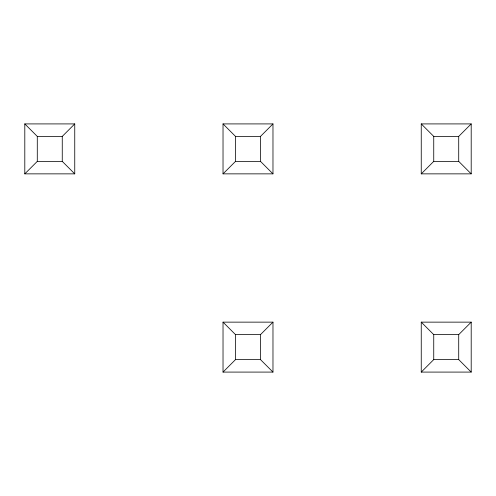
<?xml version="1.0" encoding="UTF-8"?>
<svg xmlns="http://www.w3.org/2000/svg" width="496" height="496" viewBox="0 0 496 496"><rect width="100%" height="100%" fill="white"/><g stroke="black" fill="none" stroke-linecap="round" stroke-linejoin="round"><path stroke-width="0.74" d="M24.8 173.86L37.287 161.374L62.26 161.374L74.747 173.86L74.747 123.913L24.8 123.913L24.8 173.86L74.747 173.86M24.8 123.913L37.287 136.4L62.26 136.4L74.747 123.913M223.026 173.86L235.513 161.374L260.487 161.374L272.974 173.86L223.026 173.86L223.026 123.913L272.974 123.913L272.974 173.86M260.487 161.374L260.487 136.4L272.974 123.913M223.026 372.087L235.513 359.6L260.487 359.6L272.974 372.087L272.974 322.14L223.026 322.14L223.026 372.087L272.974 372.087M223.026 322.14L235.513 334.626L260.487 334.626L272.974 322.14M421.253 173.86L433.74 161.374L458.713 161.374L471.2 173.86L421.253 173.86L421.253 123.913L471.2 123.913L471.2 173.86M421.253 123.913L433.74 136.4L458.713 136.4L471.2 123.913M421.253 372.087L433.74 359.6L458.713 359.6L471.2 372.087L421.253 372.087L421.253 322.14L471.2 322.14L471.2 372.087M421.253 322.14L433.74 334.626L458.713 334.626L471.2 322.14M223.026 123.913L235.513 136.4L260.487 136.4M458.713 136.4L458.713 161.374M458.713 334.626L458.713 359.6M433.74 136.4L433.74 161.374M433.74 334.626L433.74 359.6M260.487 334.626L260.487 359.6M235.513 136.4L235.513 161.374M235.513 334.626L235.513 359.6M62.26 136.4L62.26 161.374M37.287 136.4L37.287 161.374"/></g></svg>
